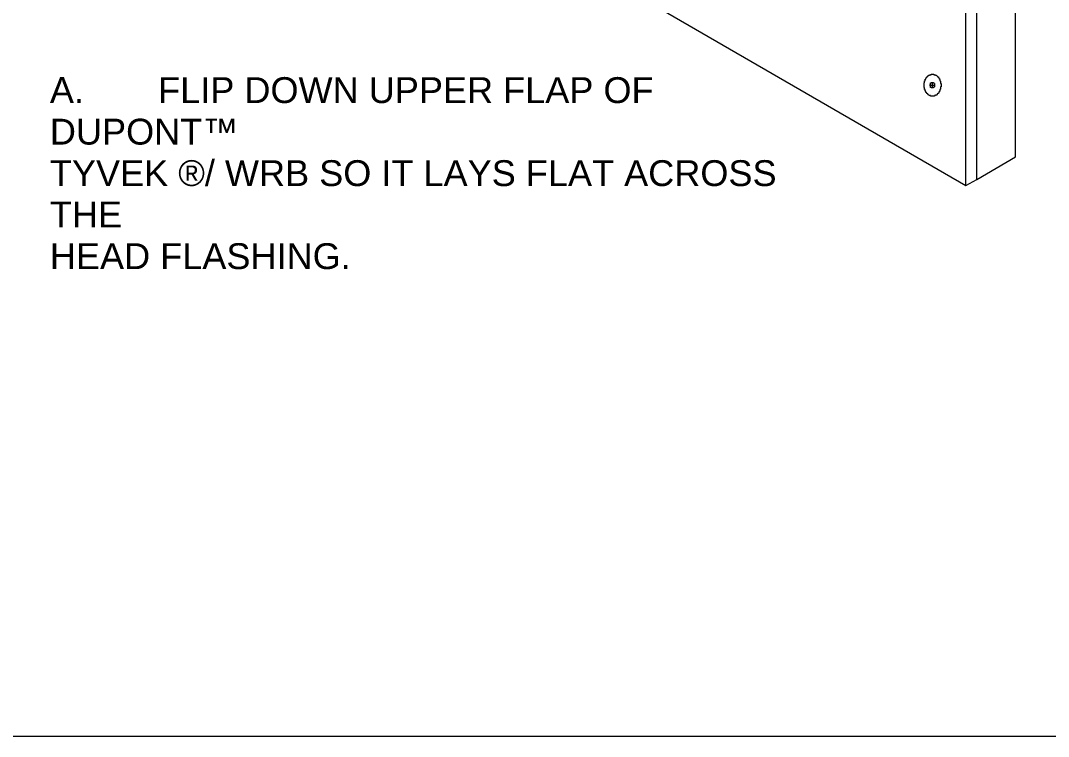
# Model space of a CAD drawing. Header units: inches. Extents: x 0 to 32.7, y -0.1 to 22.9.
# Drawn here: x 10.342 to 13.45, y 0.134 to 2.297 of the extents above; entities that cross this region are included whole.
import ezdxf

# ---------------------------------------------------------------- set-up
doc = ezdxf.new("R2010")
doc.units = ezdxf.units.IN
doc.header["$MEASUREMENT"] = 0
doc.layers.add('PDF_Geometry', color=7, linetype='Continuous', true_color=0x5d5d5d)
doc.layers.add('PDF_Text', color=7, linetype='Continuous')
doc.styles.add('PDF Arial', font='arial.ttf')

msp = doc.modelspace()

# ---------------------------------------------------------------- linework, layer by layer
at = {"layer": 'PDF_Geometry', "color": 7, "lineweight": 18}
for points in [[(0.1854, 0.1336), (0.1854, 22.8836), (32.6721, 22.8836), (32.6721, 0.1336)], [(13.2004, 1.7986), (13.2004, 4.7453), (11.3338, 5.8103), (11.3338, 2.8786)]]:
    msp.add_lwpolyline(points, close=True, dxfattribs=at)
at = {"layer": 'PDF_Geometry', "color": 254, "lineweight": 18, "true_color": 0xe1e1e1}
msp.add_lwpolyline([(13.2004, 1.7986), (13.2338, 1.8169), (13.2338, 4.7636), (11.3671, 5.8303)], dxfattribs=at)
at = {"layer": 'PDF_Geometry', "color": 253, "lineweight": 18, "true_color": 0xa2a2a2}
msp.add_lwpolyline([(13.2338, 1.8169), (13.3504, 1.8853), (13.3504, 4.8319), (13.2871, 4.8669), (13.1704, 4.8003), (13.2338, 4.7636), (13.3504, 4.8319)], dxfattribs=at)
at = {"layer": 'PDF_Geometry', "color": 251, "lineweight": 18, "true_color": 0x686868}
for points in [[(13.2004, 1.7986), (13.2004, 4.3436)], [(13.0921, 2.1019), (13.1054, 2.1019)], [(13.0988, 2.1103), (13.0988, 2.0936)]]:
    msp.add_lwpolyline(points, dxfattribs=at)
at = {"layer": 'PDF_Geometry', "lineweight": 18}
msp.add_lwpolyline([(13.0988, 2.1353), (13.1004, 2.1353), (13.1021, 2.1353), (13.1038, 2.1353), (13.1038, 2.1336), (13.1054, 2.1336), (13.1071, 2.1336), (13.1088, 2.1336), (13.1088, 2.1319), (13.1104, 2.1319), (13.1121, 2.1303), (13.1138, 2.1303), (13.1138, 2.1286), (13.1154, 2.1286), (13.1154, 2.1269), (13.1171, 2.1269), (13.1171, 2.1253), (13.1188, 2.1236), (13.1188, 2.1219), (13.1204, 2.1219), (13.1204, 2.1203), (13.1204, 2.1186), (13.1221, 2.1186), (13.1221, 2.1169), (13.1221, 2.1153), (13.1238, 2.1136), (13.1238, 2.1119), (13.1238, 2.1103), (13.1238, 2.1086), (13.1238, 2.1069), (13.1254, 2.1069), (13.1254, 2.1053), (13.1254, 2.1036), (13.1254, 2.1019), (13.1254, 2.1003), (13.1254, 2.0986), (13.1254, 2.0969), (13.1238, 2.0969), (13.1238, 2.0953), (13.1238, 2.0936), (13.1238, 2.0919), (13.1238, 2.0903), (13.1221, 2.0886), (13.1221, 2.0869), (13.1221, 2.0853), (13.1204, 2.0853), (13.1204, 2.0836), (13.1204, 2.0819), (13.1188, 2.0819), (13.1188, 2.0803), (13.1188, 2.0786), (13.1171, 2.0786), (13.1171, 2.0769), (13.1154, 2.0769), (13.1154, 2.0753), (13.1138, 2.0753), (13.1138, 2.0736), (13.1121, 2.0736), (13.1121, 2.0719), (13.1104, 2.0719), (13.1088, 2.0719), (13.1088, 2.0703), (13.1071, 2.0703), (13.1054, 2.0703), (13.1054, 2.0686), (13.1038, 2.0686), (13.1021, 2.0686), (13.1004, 2.0686), (13.0988, 2.0686), (13.0971, 2.0686), (13.0954, 2.0686), (13.0938, 2.0686), (13.0938, 2.0703), (13.0921, 2.0703), (13.0904, 2.0703), (13.0888, 2.0719), (13.0871, 2.0719), (13.0871, 2.0736), (13.0854, 2.0736), (13.0854, 2.0753), (13.0838, 2.0753), (13.0838, 2.0769), (13.0821, 2.0769), (13.0821, 2.0786), (13.0804, 2.0786), (13.0804, 2.0803), (13.0788, 2.0803), (13.0788, 2.0819), (13.0788, 2.0836), (13.0771, 2.0836), (13.0771, 2.0853), (13.0771, 2.0869), (13.0771, 2.0886), (13.0754, 2.0886), (13.0754, 2.0903), (13.0754, 2.0919), (13.0754, 2.0936), (13.0738, 2.0953), (13.0738, 2.0969), (13.0738, 2.0986), (13.0738, 2.1003), (13.0738, 2.1019), (13.0738, 2.1036), (13.0738, 2.1053), (13.0738, 2.1069), (13.0738, 2.1086), (13.0754, 2.1103), (13.0754, 2.1119), (13.0754, 2.1136), (13.0754, 2.1153), (13.0771, 2.1153), (13.0771, 2.1169), (13.0771, 2.1186), (13.0771, 2.1203), (13.0788, 2.1203), (13.0788, 2.1219), (13.0804, 2.1236), (13.0804, 2.1253), (13.0821, 2.1253), (13.0821, 2.1269), (13.0838, 2.1269), (13.0838, 2.1286), (13.0854, 2.1286), (13.0854, 2.1303), (13.0871, 2.1303), (13.0871, 2.1319), (13.0888, 2.1319), (13.0904, 2.1319), (13.0904, 2.1336), (13.0921, 2.1336), (13.0938, 2.1336), (13.0954, 2.1336), (13.0954, 2.1353), (13.0971, 2.1353)], close=True, dxfattribs=at)
at = {"layer": 'PDF_Geometry', "color": 251, "lineweight": 18, "true_color": 0x686868}
msp.add_lwpolyline([(13.0988, 2.1103), (13.1004, 2.1103), (13.1021, 2.1103), (13.1021, 2.1086), (13.1038, 2.1086), (13.1038, 2.1069), (13.1054, 2.1069), (13.1054, 2.1053), (13.1054, 2.1036), (13.1054, 2.1019), (13.1054, 2.1003), (13.1054, 2.0986), (13.1054, 2.0969), (13.1038, 2.0969), (13.1038, 2.0953), (13.1021, 2.0953), (13.1021, 2.0936), (13.1004, 2.0936), (13.0988, 2.0936), (13.0971, 2.0936), (13.0954, 2.0936), (13.0954, 2.0953), (13.0938, 2.0953), (13.0938, 2.0969), (13.0938, 2.0986), (13.0921, 2.1003), (13.0921, 2.1019), (13.0921, 2.1036), (13.0938, 2.1053), (13.0938, 2.1069), (13.0938, 2.1086), (13.0954, 2.1086), (13.0954, 2.1103), (13.0971, 2.1103)], close=True, dxfattribs=at)

# ---------------------------------------------------------------- texts
at = {"layer": 'PDF_Text', "attachment_point": 7, "style": 'PDF Arial'}
for s, insert, char_height in [('A.', (10.431, 2.0481), 0.07814), ('FLIP DOWN UPPER FLAP OF', (10.7583, 2.0468), 0.078138), ('DUPONT™', (10.431, 1.9213), 0.07814), ('TYVEK ®/ WRB SO IT LAYS FLAT ACROSS', (10.431, 1.7959), 0.078138), ('THE', (10.431, 1.6718), 0.07814), ('HEAD FLASHING.', (10.431, 1.545), 0.078138)]:
    msp.add_mtext(s, dxfattribs=dict(at, insert=insert, char_height=char_height))

doc.saveas('drawing.dxf')
